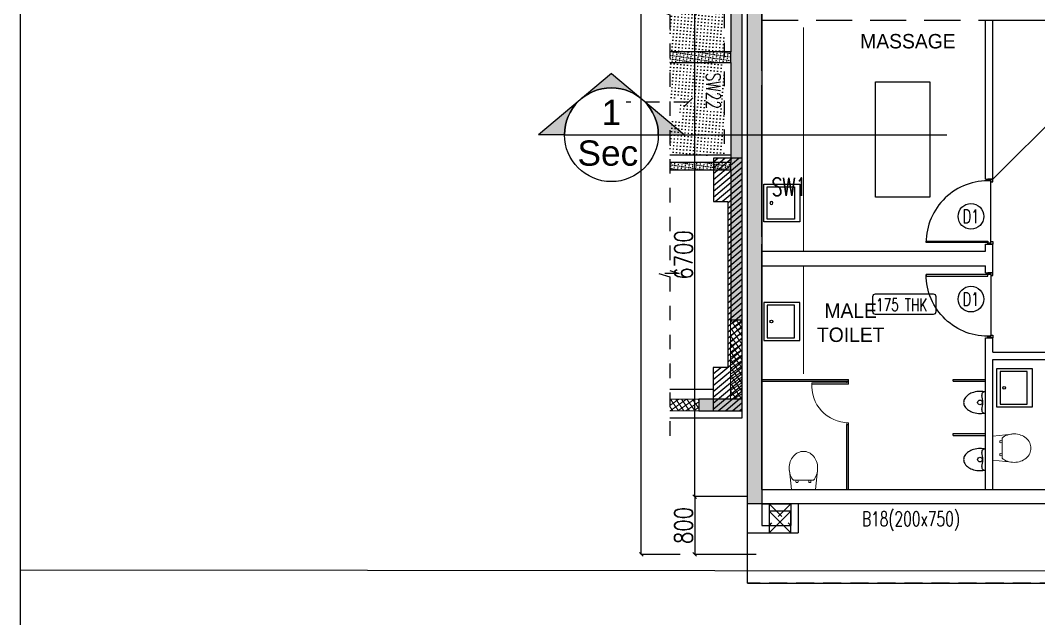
# Model space of a CAD drawing. Extents: x -32840 to 422982, y 280745 to 888746.
# Drawn here: x 68503 to 82612, y 853546 to 861837 of the extents above; entities that cross this region are included whole.
import ezdxf
from ezdxf.enums import TextEntityAlignment as Align

# ---------------------------------------------------------------- set-up
doc = ezdxf.new("R2010")
doc.units = 0
doc.header["$LTSCALE"] = 1000
doc.header["$PDMODE"] = 3
for name, pattern in [('ABOVE', [0.4, 0.2, -0.2]), ('CONTINOUS', [0]), ('HIDDEN', [0.375, 0.25, -0.125]), ('HIDDEN2', [0.1875, 0.125, -0.0625])]:
    doc.linetypes.add(name, pattern=pattern)
doc.layers.get('Defpoints').update_dxf_attribs({"linetype": 'HIDDEN'})
for name, color, linetype in [('A-band', 6, 'Continuous'), ('A-Chejja', 5, 'HIDDEN'), ('A-DOOR', 1, 'Continuous'), ('a-drive(base)', 22, 'Continuous'), ('A-duct', 1, 'Continuous'), ('A-Duct Above', 20, 'HIDDEN2'), ('A-FL-Drop', 3, 'Continuous'), ('A-PLINE', 2, 'Continuous'), ('A-PLUM', 11, 'Continuous'), ('A-Tag LVl', 2, 'Continuous'), ('A-TAG-DW', 2, 'Continuous'), ('A-WALL', 7, 'CONTINOUS'), ('C-STRU-COL-HAT', 253, 'Continuous'), ('COLNO', 6, 'Continuous'), ('column', 10, 'Continuous'), ('S-BEAM', 2, 'Continuous'), ('S-BEAM NO', 3, 'Continuous'), ('S-RCWALL', 10, 'Continuous'), ('S-RCWALL HATCH', 165, 'Continuous'), ('sectecxt', 3, 'Continuous'), ('SLT', 6, 'Continuous'), ('STR-BEAM', 150, 'ABOVE'), ('STR-BEAMS', 6, 'ABOVE')]:
    doc.layers.add(name, color=color, linetype=linetype)
doc.layers.add('A-Dim grid', color=3, linetype='Continuous', transparency=0.5)
doc.layers.add('A-FUR', color=33, linetype='Continuous', plot=False, transparency=0.5)
for name, color, linetype, lineweight in [('A08_Wall_Full_BlockWork_MAA', 4, 'Continuous', 30), ('A08_Wall_Partition Wood_MAA', 242, 'Continuous', 5), ('A09_Door Win Vent_MAA', 160, 'Continuous', 5), ('A15_Fixture_MAA', 191, 'Continuous', 5), ('I-ANNO-TEXT', 130, 'Continuous', 18), ('Str- Door', 5, 'Continuous', 9)]:
    doc.layers.add(name, color=color, linetype=linetype, lineweight=lineweight)
doc.styles.add('Arial', font='arial.ttf')
doc.styles.add('I_NOTE', font='', dxfattribs={"height": 1.5})
doc.styles.add('ROMANS', font='romans.shx', dxfattribs={"width": 0.8})
doc.styles.add('STR-1', font='romantic.ttf')
doc.styles.get('I_NOTE').set_extended_font_data('Tekton')
doc.dimstyles.new('A-Dim Grid', dxfattribs={"dimscale": 100, "dimtxt": 2.5, "dimasz": 0.5, "dimexe": 0, "dimexo": 0, "dimgap": 0.3, "dimtad": 1, "dimdec": 0, "dimlfac": -0.01, "dimzin": 3, "dimdsep": 46, "dimtxsty": 'ROMANS', "dimblk": 'OBLIQUE', "dimcen": 5, "dimclrd": 256, "dimclre": 8, "dimclrt": 4, "dimadec": 0, "dimazin": 0, "dimtfac": 1, "dimtdec": 0, "dimtix": 1, "dimtmove": 1, "dimatfit": 3, "dimfxl": 1, "dimfrac": 2, "dimtolj": 1, "dimtzin": 3, "dimlwd": -1, "dimarcsym": 0})
doc.dimstyles.new('STR -300', dxfattribs={"dimscale": 0, "dimtxt": 300, "dimasz": 125, "dimexe": 50, "dimexo": 50, "dimgap": 75, "dimtad": 1, "dimdec": 0, "dimrnd": 5, "dimdsep": 46, "dimtxsty": 'STR-1', "dimblk": 'OBLIQUE', "dimcen": 10, "dimdle": 50, "dimclrd": 30, "dimclre": 30, "dimclrt": 3, "dimadec": 0, "dimazin": 0, "dimtfac": 1, "dimtdec": 0, "dimtmove": 0, "dimatfit": 0, "dimldrblk": 'OBLIQUE', "dimfxl": 1, "dimtolj": 1, "dimtzin": 0, "dimarcsym": 0})
pattern_1 = [(39.962, (58.874, 2126.21), (-40.14247, 47.9044), [])]
pattern_2 = [(351.40183, (58.874, 2126.21), (3.73759, 24.71903), [12.5, -37.5]), (81.40183, (64.12, 2119.097), (-24.71903, 3.73759), [12.5, -37.5])]
pattern_3 = [(34.90346, (58.874, 2126.21), (-35.7622, 51.25733), []), (124.90346, (58.874, 2126.21), (-51.25733, -35.7622), [])]
pattern_4 = [(354.9479, (58.874, 2126.21), (4.12786, 46.6929), [0, -46.875])]

# ---------------------------------------------------------------- blocks, each defined once
blk = doc.blocks.new('_Oblique')
at = {"color": 0, "linetype": 'ByBlock', "lineweight": -2}
blk.add_line((-0.5, -0.5), (0.5, 0.5), dxfattribs=at)
at = {"color": 0, "linetype": 'ByBlock'}
blk.add_line((-0.5, -0.5), (0.5, 0.5), dxfattribs=at)
blk = doc.blocks.new('TAG-SEC-ARROW')
h = blk.add_hatch(color=256)
h.paths.add_polyline_path([(-10.11, 0), (-6.5, 0, -0.2206), (-4.2, 4.96)])
h.paths.add_polyline_path([(0, 8.49), (-4.16, 5, -0.175251), (0, 6.5, -0.175251), (4.16, 5)])
h.paths.add_polyline_path([(4.2, 4.96, -0.2206), (6.5, 0), (10.11, 0)])
for p, q in [((0, 8.49), (-10.11, 0)), ((0, 8.49), (10.11, 0)), ((-6.5, 0), (-10.11, 0)), ((6.5, 0), (46.5, 0))]:
    blk.add_line(p, q)
blk.add_arc((0, 0), 6.5, 0, 180)
blk = doc.blocks.new('TAG-SEC')
blk.add_line((-6.5, 0), (6.5, 0))
blk.add_circle((0, 0), 6.5)
at = {"color": 6, "style": 'Arial'}
blk.add_attdef('88', text='', height=3.5, dxfattribs=at).set_placement((0, 3.08), align=Align.MIDDLE_CENTER)
at = {"color": 6, "style": 'ROMANS', "width": 0.708488}
blk.add_attdef('X8-X-8888', text='', height=1.75, dxfattribs=at).set_placement((-5.58, -2.55), (5.58, -2.55), align=Align.FIT)
blk = doc.blocks.new('A$Ce1edbb18')
at = {"layer": 'A-Tag LVl', "xscale": 100, "yscale": 100, "zscale": 100}
blk.add_blockref('TAG-SEC-ARROW', (-1886, -8085), dxfattribs=at)
at = {"layer": 'A-Tag LVl'}
ref = blk.add_blockref('TAG-SEC', (-1886, -8085), dxfattribs=dict(at, xscale=100, yscale=100, zscale=100))
ref.add_attrib('88', '1', dxfattribs={"layer": '0', "color": 6, "height": 350, "style": 'Arial'}).set_placement((-1886, -7776), align=Align.MIDDLE_CENTER)
ref.add_attrib('X8-X-8888', 'Sec', dxfattribs={"layer": '0', "color": 6, "height": 350, "rotation": 360, "style": 'Arial'}).set_placement((-1935, -8339), align=Align.MIDDLE_CENTER)
blk = doc.blocks.new('*D1373')
at = {"layer": 'A-Dim grid', "color": 8, "lineweight": -2, "transparency": 16777216}
for p, q in [((78578, 855237, 0), (77847, 855237, 0)), ((78697, 854437, 0), (77847, 854437, 0))]:
    blk.add_line(p, q, dxfattribs=at)
at = {"layer": 'A-Dim grid', "transparency": 16777216}
blk.add_line((77847, 855237, 0), (77847, 854437, 0), dxfattribs=at)
at = {"layer": 'Defpoints', "color": 0, "transparency": 16777216}
for p in [(78578, 855237, 0), (77847, 854437, 0), (78697, 854437, 0)]:
    blk.add_point(p, dxfattribs=at)
at = {"layer": 'A-Dim grid', "transparency": 16777216, "xscale": 50, "yscale": 50, "zscale": 50}
for p, rotation in [((77847, 855237, 0), 90), ((77847, 854437, 0), 270)]:
    blk.add_blockref('_Oblique', p, dxfattribs=dict(at, rotation=rotation))
at = {"layer": 'A-Dim grid', "color": 4, "transparency": 16777216, "insert": (77692, 854837, 0), "char_height": 250, "attachment_point": 5, "rotation": 90, "style": 'ROMANS'}
blk.add_mtext('\\A1;800', dxfattribs=at)
blk = doc.blocks.new('*D1374')
at = {"layer": 'A-Dim grid', "color": 8, "lineweight": -2, "transparency": 16777216}
for p, q in [((78578, 861937, 0), (77847, 861937, 0)), ((78578, 855237, 0), (77847, 855237, 0))]:
    blk.add_line(p, q, dxfattribs=at)
at = {"layer": 'A-Dim grid', "transparency": 16777216}
blk.add_line((77847, 855237, 0), (77847, 861937, 0), dxfattribs=at)
at = {"layer": 'Defpoints', "color": 0, "transparency": 16777216}
for p in [(77847, 861937, 0), (78578, 861937, 0), (78578, 855237, 0)]:
    blk.add_point(p, dxfattribs=at)
at = {"layer": 'A-Dim grid', "transparency": 16777216, "xscale": 50, "yscale": 50, "zscale": 50}
for p, rotation in [((77847, 861937, 0), 90), ((77847, 855237, 0), 270)]:
    blk.add_blockref('_Oblique', p, dxfattribs=dict(at, rotation=rotation))
at = {"layer": 'A-Dim grid', "color": 4, "transparency": 16777216, "insert": (77692, 858587, 0), "char_height": 250, "attachment_point": 5, "rotation": 90, "style": 'ROMANS'}
blk.add_mtext('\\A1;6700', dxfattribs=at)
blk = doc.blocks.new('*D1380')
at = {"layer": 'A-Dim grid', "color": 8, "lineweight": -2, "transparency": 16777216}
for p, q in [((77643, 875037, 0), (77105, 875037, 0)), ((77643, 854437, 0), (77105, 854437, 0))]:
    blk.add_line(p, q, dxfattribs=at)
at = {"layer": 'A-Dim grid', "transparency": 16777216}
blk.add_line((77105, 854437, 0), (77105, 875037, 0), dxfattribs=at)
at = {"layer": 'Defpoints', "color": 0, "transparency": 16777216}
for p in [(77105, 875037, 0), (77643, 875037, 0), (77643, 854437, 0)]:
    blk.add_point(p, dxfattribs=at)
at = {"layer": 'A-Dim grid', "transparency": 16777216, "xscale": 50, "yscale": 50, "zscale": 50}
for p, rotation in [((77105, 875037, 0), 90), ((77105, 854437, 0), 270)]:
    blk.add_blockref('_Oblique', p, dxfattribs=dict(at, rotation=rotation))
at = {"layer": 'A-Dim grid', "color": 4, "transparency": 16777216, "insert": (76950, 864737, 0), "char_height": 250, "attachment_point": 5, "rotation": 90, "style": 'ROMANS'}
blk.add_mtext('\\A1;20600', dxfattribs=at)
blk = doc.blocks.new('900 SINGLE 1')
for points in [[(43, 71), (23, 71), (23, 924), (43, 924)], [(37, 29), (37, 0), (0, 0), (0, 71), (19, 71), (19, 29)], [(863, 29), (863, 0), (900, 0), (900, 71), (881, 71), (881, 29)]]:
    blk.add_lwpolyline(points, close=True)
at = {"color": 8}
blk.add_arc((23, 71), 854, 357.1964, 90, dxfattribs=at)
at = {"layer": 'A-FL-Drop'}
blk.add_line((19, 29), (881, 29), dxfattribs=at)
blk = doc.blocks.new('A$C5862001C')
at = {"layer": 'A09_Door Win Vent_MAA'}
for p, q in [((-40, 510), (-40, 0)), ((-25, 508), (-25, 0)), ((-600, 25), (-575, 25)), ((-600, 25), (-600, 0)), ((-600, 0), (-575, 0)), ((-575, 0), (-575, 25)), ((0, 0), (-40, 0)), ((0, 25), (-25, 25)), ((0, 25), (0, 0))]:
    blk.add_line(p, q, dxfattribs=at)
blk.add_arc((-65, 0), 510, 85.5016, 179.9999, dxfattribs=at)
blk = doc.blocks.new('snk')
for points in [[(2999169, -159626), (2999169, -159102), (2998669, -159102), (2998669, -159626)], [(2999119, -159589), (2999119, -159139), (2998744, -159139), (2998744, -159589)]]:
    blk.add_lwpolyline(points, close=True)
blk.add_circle((2999063, -159364), 20)
blk = doc.blocks.new('Wc-p4')
at = {"color": 0}
for p, q in [((-163, 0), (-192, -257)), ((-163, 0), (-192, -257)), ((-163, 0), (163, 0)), ((163, 0), (192, -257)), ((163, 0), (192, -257)), ((-138, -126), (138, -126)), ((-138, -126), (138, -126)), ((-100, -94), (-75, -94)), ((100, -94), (75, -94))]:
    blk.add_line(p, q, dxfattribs=at)
for centre, radius, start, end in [((41, -275), 233, 139.9392, 160.796), ((41, -275), 233, 139.9392, 160.796), ((-64, -110), 39, 156.1865, 203.8135), ((-111, -110), 39, 336.1865, 23.8135), ((111, -110), 39, 156.1865, 203.8135), ((64, -110), 39, 336.1865, 23.8135), ((-41, -275), 233, 19.204, 40.0608), ((-41, -275), 233, 19.204, 40.0608), ((80, -289), 274, 160.796, 180), ((80, -289), 274, 160.796, 180), ((-80, -289), 274, 0, 19.204), ((-80, -289), 274, 0, 19.204), ((80, -289), 274, 180, 199.204), ((80, -289), 274, 180, 199.204), ((41, -302), 233, 199.204, 220.0608), ((41, -302), 233, 199.204, 220.0608), ((-41, -302), 233, 319.9392, 340.796), ((-41, -302), 233, 319.9392, 340.796), ((-80, -289), 274, 340.796, 0), ((-80, -289), 274, 340.796, 0), ((16, -323), 200, 220.0608, 243.7761), ((16, -323), 200, 220.0608, 243.7761), ((0, -355), 164, 243.7761, 270), ((0, -355), 164, 243.7761, 270), ((0, -355), 164, 270, 296.2239), ((0, -355), 164, 270, 296.2239), ((-16, -323), 200, 296.2239, 319.9392), ((-16, -323), 200, 296.2239, 319.9392)]:
    blk.add_arc(centre, radius, start, end, dxfattribs=at)
blk = doc.blocks.new('URINAL 2')
blk.add_line((144, 0), (-144, 0))
for points in [[(-153, -76, 0.067459), (-140, -167, 0.079812), (-108, -238, 0.107118), (-55, -289, 0.139889), (0, -305, 0.139889), (55, -289, 0.107118), (108, -238, 0.079812), (140, -167, 0.067459), (153, -76, 0.056281), (144, 0, 0.079812)], [(-144, 0, 0.056281), (-153, -76, 0.067459)]]:
    blk.add_lwpolyline(points, format="xyb")
blk.add_circle((0, -79), 31.8)
for centre, radius, start, end in [((-107, -14), 39.9, 158.8847, 283.484), ((107, -14), 39.9, 256.516, 21.1153), ((0, -362), 324, 72.5055, 107.4945)]:
    blk.add_arc(centre, radius, start, end)
blk = doc.blocks.new('TAG-DOOR-WINOW')
blk.add_circle((0, 0), 2.37)
at = {"color": 6, "style": 'ROMANS', "width": 0.7}
blk.add_attdef('DW', text='', height=2.5, dxfattribs=at).set_placement((0, 0), align=Align.MIDDLE_CENTER)
blk = doc.blocks.new('A$Cd22f0104')
at = {"layer": 'S-RCWALL HATCH'}
blk.add_hatch(color=253, dxfattribs=at).paths.add_polyline_path([(0, 11690), (200, 11690), (200, 600), (0, 600)])
at = {"layer": 'S-RCWALL'}
blk.add_lwpolyline([(0, 11690), (200, 11690), (200, 600), (0, 600)], close=True, dxfattribs=at)
blk = doc.blocks.new('A$C69807DA7-flat-1')
at = {"layer": 'C-STRU-COL-HAT'}
h = blk.add_hatch(dxfattribs=at)
h.set_pattern_fill('ACET-2D-ANSI31', color=145, scale=500, angle=354.962)
h.set_pattern_definition(pattern_1)
h.paths.add_polyline_path([(-200, -600), (-200, -2900), (-400, -2900), (-400, -3500), (0, -3500), (0, 0), (-400, 0), (-400, -600)])
h = blk.add_hatch(dxfattribs=at)
h.set_pattern_fill('ACET-2D-ANSI31', color=145, scale=500, angle=354.962)
h.set_pattern_definition(pattern_1)
h.paths.add_polyline_path([(-200, -6900), (-201, -9200), (-401, -9200), (-401, -9800), (-1, -9800), (0, -6300), (-400, -6300), (-400, -6900)])
at = {"layer": 'S-RCWALL HATCH'}
h = blk.add_hatch(dxfattribs=at)
h.set_pattern_fill('ACET-2D-CROSS', color=12, scale=100, angle=351.4018, style=0)
h.set_pattern_definition(pattern_2)
h.paths.add_polyline_path([(-160, -3340), (-1003, -3340), (-1003, -3440), (-160, -3440)])
h = blk.add_hatch(dxfattribs=at)
h.set_pattern_fill('ACET-2D-CROSS', color=12, scale=100, angle=351.4018, style=0)
h.set_pattern_definition(pattern_2)
h.paths.add_polyline_path([(-161, -4825), (-1002, -4825), (-1002, -4975), (-161, -4975)])
h = blk.add_hatch(dxfattribs=at)
h.set_pattern_fill('ACET-2D-CROSS', color=12, scale=100, angle=351.4018, style=0)
h.set_pattern_definition(pattern_2)
h.paths.add_polyline_path([(-161, -6360), (-1002, -6360), (-1002, -6460), (-161, -6460)])
at = {"layer": 'sectecxt'}
blk.add_hatch(color=170, dxfattribs=at).paths.add_polyline_path([(0, -3500), (-160, -3500), (-160, -4825), (-161, -4825), (-161, -4975), (-160, -4975), (-160, -6300), (0, -6300), (-1, -8540), (0, -8540)])
at = {"layer": 'Str- Door', "ltscale": 0.25}
h = blk.add_hatch(dxfattribs=at)
h.set_pattern_fill('ACET-2D-ANSI37', color=256, scale=500, angle=349.9035, style=0)
h.set_pattern_definition(pattern_3)
h.paths.add_polyline_path([(-601, 0), (-1003, 0), (-1003, -160), (-601, -160)])
h = blk.add_hatch(dxfattribs=at)
h.set_pattern_fill('ACET-2D-ANSI37', color=256, scale=500, angle=349.9035, style=0)
h.set_pattern_definition(pattern_3)
h.paths.add_polyline_path([(-1, -160), (-1, -1260), (-161, -1260), (-161, -160)])
h = blk.add_hatch(dxfattribs=at)
h.set_pattern_fill('ACET-2D-ANSI37', color=256, scale=500, angle=349.9035, style=0)
h.set_pattern_definition(pattern_3)
h.paths.add_polyline_path([(-1, -8540), (-1, -9640), (-161, -9640), (-161, -8540)])
h = blk.add_hatch(dxfattribs=at)
h.set_pattern_fill('ACET-2D-ANSI37', color=256, scale=500, angle=349.9035, style=0)
h.set_pattern_definition(pattern_3)
h.paths.add_polyline_path([(-601, -9640), (-1002, -9640), (-1002, -9800), (-601, -9800)])
at = {"layer": 'STR-BEAM', "ltscale": 750}
h = blk.add_hatch(dxfattribs=at)
h.set_pattern_fill('ACET-2D-DOTS', color=28, scale=750, angle=354.9479, style=0)
h.set_pattern_definition(pattern_4)
h.paths.add_polyline_path([(-1142, -4258), (-1002, -4312), (-1002, -4332), (-866, -4333), (-863, -4033), (-1003, -4032), (-1003, -4216), (-900, -4258)], flags=17)
h.paths.add_polyline_path([(-1142, -4258), (-1002, -4312), (-1002, -4825), (-250, -4825), (-250, -3540), (-1003, -3540), (-1003, -4216), (-900, -4258)])
h = blk.add_hatch(dxfattribs=at)
h.set_pattern_fill('ACET-2D-DOTS', color=28, scale=750, angle=354.9479, style=0)
h.set_pattern_definition(pattern_4)
h.paths.add_polyline_path([(-866, -5467), (-1002, -5468), (-1002, -5768), (-864, -5767)], flags=16)
h.paths.add_polyline_path([(-250, -4975), (-1002, -4975), (-1002, -6260), (-250, -6260)])
at = {"layer": 'STR-BEAMS'}
for points in [[(0, 0), (-600, 0), (-600, -160), (0, -160)], [(0, -1260), (-160, -1260), (-160, -3500), (0, -3500)], [(0, -8540), (-161, -8540), (-160, -6300), (0, -6300)], [(0, -9640), (-600, -9640), (-600, -9800), (0, -9800)]]:
    blk.add_hatch(color=28, dxfattribs=at).paths.add_polyline_path(points)
at = {"layer": 'A-band'}
for points in [[(-1003, 100), (0, 100), (0, 0)], [(-1002, -9900), (0, -9900), (-1, -9800)]]:
    blk.add_lwpolyline(points, dxfattribs=at)
at = {"layer": 'column', "color": 2, "linetype": 'HIDDEN', "ltscale": 1000}
for points in [[(-200, -600), (-200, -2900), (-400, -2900), (-400, -3500), (0, -3500), (0, 0), (0, 0), (0, 0), (-400, 0), (-400, -600), (-200, -600)], [(-200, -6900), (-201, -9200), (-401, -9200), (-401, -9800), (-1, -9800), (0, -6300), (0, -6300), (0, -6300), (-400, -6300), (-400, -6900), (-200, -6900)]]:
    blk.add_lwpolyline(points, dxfattribs=at)
at = {"layer": 'S-RCWALL'}
for p, q in [((-160, -3340), (-160, -3440)), ((-160, -3340), (-160, -3440)), ((-161, -4825), (-161, -4975)), ((-161, -6360), (-161, -6460)), ((-161, -6360), (-161, -6460))]:
    blk.add_line(p, q, dxfattribs=at)
for points in [[(-600, 0), (-600, -160), (0, -160), (0, 0), (-600, 0)], [(-1002, -6460), (-160, -6460), (-160, -8540), (0, -8540), (0, -1260), (-160, -1260), (-160, -3340), (-1003, -3340)], [(-1003, -3440), (-160, -3440), (-160, -4825)], [(-160, -4825), (-1002, -4825)], [(-1002, -4975), (-160, -4975), (-160, -6360), (-1002, -6360)], [(-600, -9640), (-600, -9800), (0, -9800), (0, -9640), (-600, -9640)]]:
    blk.add_lwpolyline(points, dxfattribs=at)
at = {"layer": 'Str- Door', "ltscale": 0.25}
for p, q in [((-601, 0), (-1003, 0)), ((-601, -160), (-1003, -160)), ((-601, -9640), (-1002, -9640)), ((-601, -9800), (-1002, -9800))]:
    blk.add_line(p, q, dxfattribs=at)
for points in [[(-1, -1260), (-161, -1260), (-161, -160), (-1, -160)], [(-1, -9640), (-161, -9640), (-161, -8540), (-1, -8540)]]:
    blk.add_lwpolyline(points, close=True, dxfattribs=at)
at = {"layer": 'STR-BEAM', "linetype": 'HIDDEN', "ltscale": 750}
for p, q in [((-1003, -300), (-400, -300)), ((-400, -3141), (-1003, -3141)), ((-1002, -9500), (-401, -9500))]:
    blk.add_line(p, q, dxfattribs=at)
at = {"layer": 'STR-BEAM', "color": 2, "linetype": 'HIDDEN', "ltscale": 750}
for p, q in [((-400, -3500), (-1003, -3500)), ((-161, -6260), (-1002, -6260))]:
    blk.add_line(p, q, dxfattribs=at)
at = {"layer": 'STR-BEAM', "color": 4}
blk.add_lwpolyline([(-450, 0), (-450, 0)], close=True, dxfattribs=at)
at = {"layer": 'STR-BEAMS'}
for p, q in [((0, 100), (0, -281)), ((-160, -3500), (0, -3500))]:
    blk.add_line(p, q, dxfattribs=at)
at = {"layer": 'STR-BEAMS', "color": 51}
blk.add_line((-250, -3500), (-250, -6300), dxfattribs=at)
at = {"layer": 'STR-BEAMS'}
blk.add_lwpolyline([(-1003, 431), (-1003, -4216), (-900, -4258), (-1142, -4258), (-1002, -4312), (-1002, -7858), (-872, -7896), (-1156, -7896), (-1002, -7946), (-1002, -10188)], dxfattribs=at)
at = {"layer": 'COLNO', "style": 'ROMANS', "width": 0.7}
blk.add_text('SW22', height=200, rotation=269.9931, dxfattribs=at).set_placement((-302, -5620), align=Align.TOP_RIGHT)
at = {"layer": 'STR-BEAMS'}
blk.add_leader([(-746, -5524), (-1610, -5524)], dimstyle='STR -300', override={"dimscale": 1, "dimtad": 0}, dxfattribs=at)
blk = doc.blocks.new('A$C6b1eea8e')
at = {"layer": 'S-RCWALL HATCH'}
blk.add_hatch(color=8, dxfattribs=at).paths.add_polyline_path([(3620.2, 15438.1), (3820.2, 15438.1), (3820.2, 4348.1), (3620.2, 4348.1)])
at = {"layer": 'A-duct', "color": 8}
for p, q in [((4220.4, 3948.1, 0), (3920.4, 4248.1, 0)), ((3920.4, 3948.1, 0), (4220.4, 4248.1, 0))]:
    blk.add_line(p, q, dxfattribs=at)
at = {"layer": 'S-BEAM', "color": 8, "ltscale": 2}
for p, q in [((3620.4, 4948.1), (3620.4, 11048.1)), ((3620.4, 3248.1, 0), (3620.4, 4348.1))]:
    blk.add_line(p, q, dxfattribs=at)
at = {"layer": 'S-BEAM', "color": 8, "linetype": 'HIDDEN', "ltscale": 2}
for p, q in [((8820.4, 11048.1), (3820.4, 11048.1)), ((3820.2, 4548.1), (8720.4, 4548.1))]:
    blk.add_line(p, q, dxfattribs=at)
at = {"layer": 'S-BEAM', "color": 8}
blk.add_lwpolyline([(3620.4, 3248.1), (15420.4, 3248.1), (15420.4, 3048.1), (29020.4, 3048.1), (29020.4, 6350.6)], dxfattribs=at)
at = {"layer": 'S-BEAM', "color": 8, "linetype": 'HIDDEN', "ltscale": 750}
blk.add_lwpolyline([(8595.4, 4347.8), (3820.4, 4348.1)], dxfattribs=at)
at = {"layer": 'S-BEAM', "color": 8, "elevation": 0}
blk.add_lwpolyline([(3920.4, 3948.1), (4220.4, 3948.1), (4220.4, 4248.1), (3920.4, 4248.1)], close=True, dxfattribs=at)
at = {"layer": 'S-RCWALL', "color": 8}
blk.add_lwpolyline([(3620.2, 15438.1), (3820.2, 15438.1), (3820.2, 4348.1), (3620.2, 4348.1)], close=True, dxfattribs=at)
at = {"layer": 'SLT', "color": 8, "linetype": 'Continuous'}
blk.add_lwpolyline([(5395.5, 7258.5), (6193.2, 7258.5, -0.4142136), (6230.2, 7221.5), (6230.2, 7009.5, -0.4142136), (6193.2, 6972.5), (5395.5, 6972.5, -0.4142136), (5358.5, 7009.5), (5358.5, 7221.5, -0.4142136)], format="xyb", close=True, dxfattribs=at)
at = {"layer": 'STR-BEAMS', "color": 8}
blk.add_blockref('A$C69807DA7-flat-1', (3548, 15438, 0), dxfattribs=at)
at = {"layer": 'COLNO', "color": 8, "style": 'ROMANS', "width": 0.7}
blk.add_text('SW1', height=250, dxfattribs=at).set_placement((3955.2, 8616.2))
at = {"layer": 'S-BEAM NO', "color": 8, "style": 'ROMANS', "width": 0.7}
blk.add_text('B18(200x750)', height=200, dxfattribs=at).set_placement((5884.6, 4240.4), align=Align.TOP_CENTER)
at = {"layer": 'SLT', "color": 8, "style": 'ROMANS', "width": 0.7}
blk.add_text('175 THK', height=175, dxfattribs=at).set_placement((5401.2, 6967.9), align=Align.BOTTOM_LEFT)

msp = doc.modelspace()

# ---------------------------------------------------------------- linework, layer by layer
for p, q in [((81877.6, 861837.1, 0), (81777.6, 861837.1, 0)), ((84078.1, 861837.1, 0), (81977.6, 861837.1, 0)), ((78777.6, 855337.1, 0), (78777.6, 858078.2, 0)), ((79977.6, 856837.1, 0), (79977.6, 856862.1, 0)), ((81427.6, 856862.1, 0), (81877.6, 856862.1, 0)), ((81427.6, 856837.1, 0), (81427.6, 856862.1, 0)), ((81427.6, 856837.1, 0), (81877.6, 856837.1, 0)), ((79952.6, 855337.1, 0), (79952.6, 856237.1, 0)), ((79977.6, 855337.1, 0), (79977.6, 856237.1, 0)), ((81427.6, 856110.9, 0), (81877.6, 856110.9, 0)), ((81427.6, 856085.9, 0), (81427.6, 856110.9, 0)), ((81427.6, 856085.9, 0), (81877.6, 856085.9, 0)), ((78577.6, 854737.1, 0), (78577.6, 855137.1, 0))]:
    msp.add_line(p, q)
at = {"elevation": 0}
msp.add_lwpolyline([(68502.7, 888746), (121379.6, 888746), (121379.6, 841172.2), (68502.7, 841172.2)], close=True, dxfattribs=at)
at = {"layer": 'A-Chejja', "elevation": 0}
msp.add_lwpolyline([(105078.3, 857137.1), (105078.3, 853837.1), (90377.6, 853837.1), (90377.6, 854037.1), (78577.6, 854037.1), (78577.6, 855287.1)], dxfattribs=at)
at = {"layer": 'a-drive(base)'}
msp.add_line((68502.7, 854222, 0), (85854.5, 854205.6, 0), dxfattribs=at)
at = {"layer": 'A-Duct Above', "ltscale": 2}
for p, q in [((79177.6, 855137.1, 0), (78877.6, 854837.1, 0)), ((78877.6, 855137.1, 0), (79177.6, 854837.1, 0)), ((78877.6, 855137.1, 0), (78877.6, 854837.1, 0))]:
    msp.add_line(p, q, dxfattribs=at)
at = {"layer": 'A-FUR', "elevation": 0}
msp.add_lwpolyline([(81102.6, 859387), (80352.6, 859387.2), (80353, 860987.2), (81103, 860987)], close=True, dxfattribs=at)
at = {"layer": 'A-WALL'}
for p, q in [((78577.6, 855137.1, 0), (78577.6, 866937.1, 0)), ((78777.6, 861137.1, 0), (78777.6, 863237.1, 0)), ((81877.6, 859637.1, 0), (81877.6, 861837.1, 0)), ((81977.6, 859637.1, 0), (81977.6, 861837.1, 0)), ((78777.6, 858837.1, 0), (78777.6, 860937.1, 0)), ((81877.6, 859637.1, 0), (81977.6, 859637.1, 0)), ((78777.6, 857237.1, 0), (78777.6, 858737.1, 0)), ((81877.6, 858637.1, 0), (81877.6, 858737.1, 0)), ((81877.6, 858737.1, 0), (81977.6, 858737.1, 0)), ((81977.6, 858337.1, 0), (81977.6, 858737.1, 0)), ((78777.6, 858637.1, 0), (81877.6, 858637.1, 0)), ((78777.6, 858437.1, 0), (81877.6, 858437.1, 0)), ((81877.6, 858337.1, 0), (81877.6, 858437.1, 0)), ((81877.6, 858337.1, 0), (81977.6, 858337.1, 0)), ((81877.6, 855337.1, 0), (81877.6, 857437.1, 0)), ((81877.6, 857437.1, 0), (81977.6, 857437.1, 0)), ((81977.6, 857237.1, 0), (81977.6, 857437.1, 0)), ((78777.6, 855337.1, 0), (78777.6, 857137.1, 0)), ((81977.6, 857237.1, 0), (82878.1, 857237.1, 0)), ((81977.6, 855337.1, 0), (81977.6, 857137.1, 0)), ((81977.6, 857137.1, 0), (82878.1, 857137.1, 0)), ((78777.6, 856862.1, 0), (79977.6, 856862.1, 0)), ((78777.6, 856837.1, 0), (79977.6, 856837.1, 0)), ((79952.6, 856237.1, 0), (79977.6, 856237.1, 0)), ((78777.6, 855337.1, 0), (81877.6, 855337.1, 0)), ((81977.6, 855337.1, 0), (83477.6, 855337.1, 0)), ((83477.6, 855137.1, 0), (78577.6, 855137.1, 0)), ((78777.6, 855137.1, 0), (78777.6, 854837.1, 0)), ((78777.6, 855137.1, 0), (78877.6, 855137.1, 0)), ((78877.6, 855137.1, 0), (79177.6, 855137.1, 0)), ((79177.6, 855137.1, 0), (79177.6, 854837.1, 0)), ((79277.6, 855137.1, 0), (79277.6, 854737.1, 0)), ((78577.6, 854737.1, 0), (79277.6, 854737.1, 0)), ((78777.6, 854837.1, 0), (79177.6, 854837.1, 0))]:
    msp.add_line(p, q, dxfattribs=at)
at = {"layer": 'A08_Wall_Partition Wood_MAA'}
for p, q in [((81977.6, 859635.3, 0), (85879.3, 863537.1, 0)), ((81977.6, 859635.3, 0), (85338.9, 862996.7, 0)), ((79352.6, 858637.1, 0), (79352.6, 861737.1, 0)), ((79352.6, 856937.1, 0), (79352.6, 858437.1, 0))]:
    msp.add_line(p, q, dxfattribs=at)

# ---------------------------------------------------------------- block references
msp.add_blockref('A$Ce1edbb18', (78577.6, 868337.1, 0))
at = {"layer": 'A-DOOR', "rotation": 90}
msp.add_blockref('900 SINGLE 1', (81977.6, 858735.3, 0), dxfattribs=at)
at = {"layer": 'A-DOOR', "xscale": -1, "rotation": 90}
msp.add_blockref('900 SINGLE 1', (81977.6, 858337.1, 0), dxfattribs=at)
at = {"layer": 'A-PLINE'}
msp.add_blockref('A$Cd22f0104', (78577.4, 854537.1, 0), dxfattribs=at)
at = {"layer": 'A-PLUM', "xscale": -1, "rotation": 359.9999453332617}
msp.add_blockref('snk', (3077971.4, 1018667.5, 0), dxfattribs=at)
at = {"layer": 'A-PLUM'}
for name, p, rotation in [('snk', (3077971.4, 698302.7, 0), 180.0000546667382), ('snk', (3081196.4, 697383.1, 0), 180.0000546667382), ('URINAL 2', (81877.6, 856542.3, 0), 269.9999999999999), ('URINAL 2', (81877.6, 855750.2, 0), 269.9999999999999)]:
    msp.add_blockref(name, p, dxfattribs=dict(at, rotation=rotation))
at = {"layer": 'A-TAG-DW'}
ref = msp.add_blockref('TAG-DOOR-WINOW', (81674, 859121.1, 0), dxfattribs=dict(at, xscale=75.00000000000004, yscale=75.00000000000004, zscale=75.00000000000004, rotation=334.3000000001243))
ref.add_attrib('DW', 'D1', dxfattribs={"layer": '0', "color": 6, "height": 187.5, "style": 'ROMANS', "width": 0.7}).set_placement((81674, 859121.1, 0), align=Align.MIDDLE_CENTER)
ref = msp.add_blockref('TAG-DOOR-WINOW', (81674, 857973.8, 0), dxfattribs=dict(at, xscale=75.00000000000004, yscale=75.00000000000004, zscale=75.00000000000004, rotation=334.3000000001243))
ref.add_attrib('DW', 'D1', dxfattribs={"layer": '0', "color": 6, "height": 187.5, "style": 'ROMANS', "width": 0.7}).set_placement((81674, 857973.8, 0), align=Align.MIDDLE_CENTER)
at = {"layer": 'A08_Wall_Full_BlockWork_MAA', "rotation": 90.00014233902395}
msp.add_blockref('A$C5862001C', (79977.6, 856837.1, 0), dxfattribs=at)
at = {"layer": 'A15_Fixture_MAA', "yscale": 1.016666666604578, "zscale": 1.016666666604578}
for p, xscale, rotation in [((81977.6, 855909.1, 0), 1.016666666604578, 90.00014240714539), ((79352.6, 855337.1, 0), -1.016666666604578, 179.9998575928546)]:
    msp.add_blockref('Wc-p4', p, dxfattribs=dict(at, xscale=xscale, rotation=rotation))
at = {"layer": 'S-RCWALL'}
msp.add_blockref('A$C6b1eea8e', (74957.2, 850789, 0), dxfattribs=at)

# ---------------------------------------------------------------- texts
at = {"layer": 'I-ANNO-TEXT', "ltscale": 0.25, "char_height": 200, "attachment_point": 5, "style": 'I_NOTE'}
for s, insert in [('MASSAGE ', (80800.2, 861546.8)), ('MALE \\PTOILET', (80007.7, 857645.7, 0))]:
    msp.add_mtext(s, dxfattribs=dict(at, insert=insert))

# ---------------------------------------------------------------- dimensions: what is measured, and where the dimension line sits
at = {"layer": 'A-Dim grid'}
for base, p1, p2, picture, middle in [((77104.6, 875037.1, 0), (77642.6, 854437.1, 0), (77642.6, 875037.1, 0), '*D1380', (76949.6, 864737.1, 0)), ((77846.9, 861937.1, 0), (78577.6, 855237.1, 0), (78577.6, 861937.1, 0), '*D1374', (77691.9, 858587.1, 0)), ((77846.9, 854437.1, 0), (78577.6, 855237.1, 0), (78697.1, 854437.1, 0), '*D1373', (77691.9, 854837.1, 0))]:
    dim = msp.add_linear_dim(base=base, p1=p1, p2=p2, angle=90, dimstyle='A-Dim Grid', dxfattribs=at)
    dim.commit()
    dim.dimension.update_dxf_attribs({"geometry": picture, "text_midpoint": middle})

doc.saveas('drawing.dxf')
